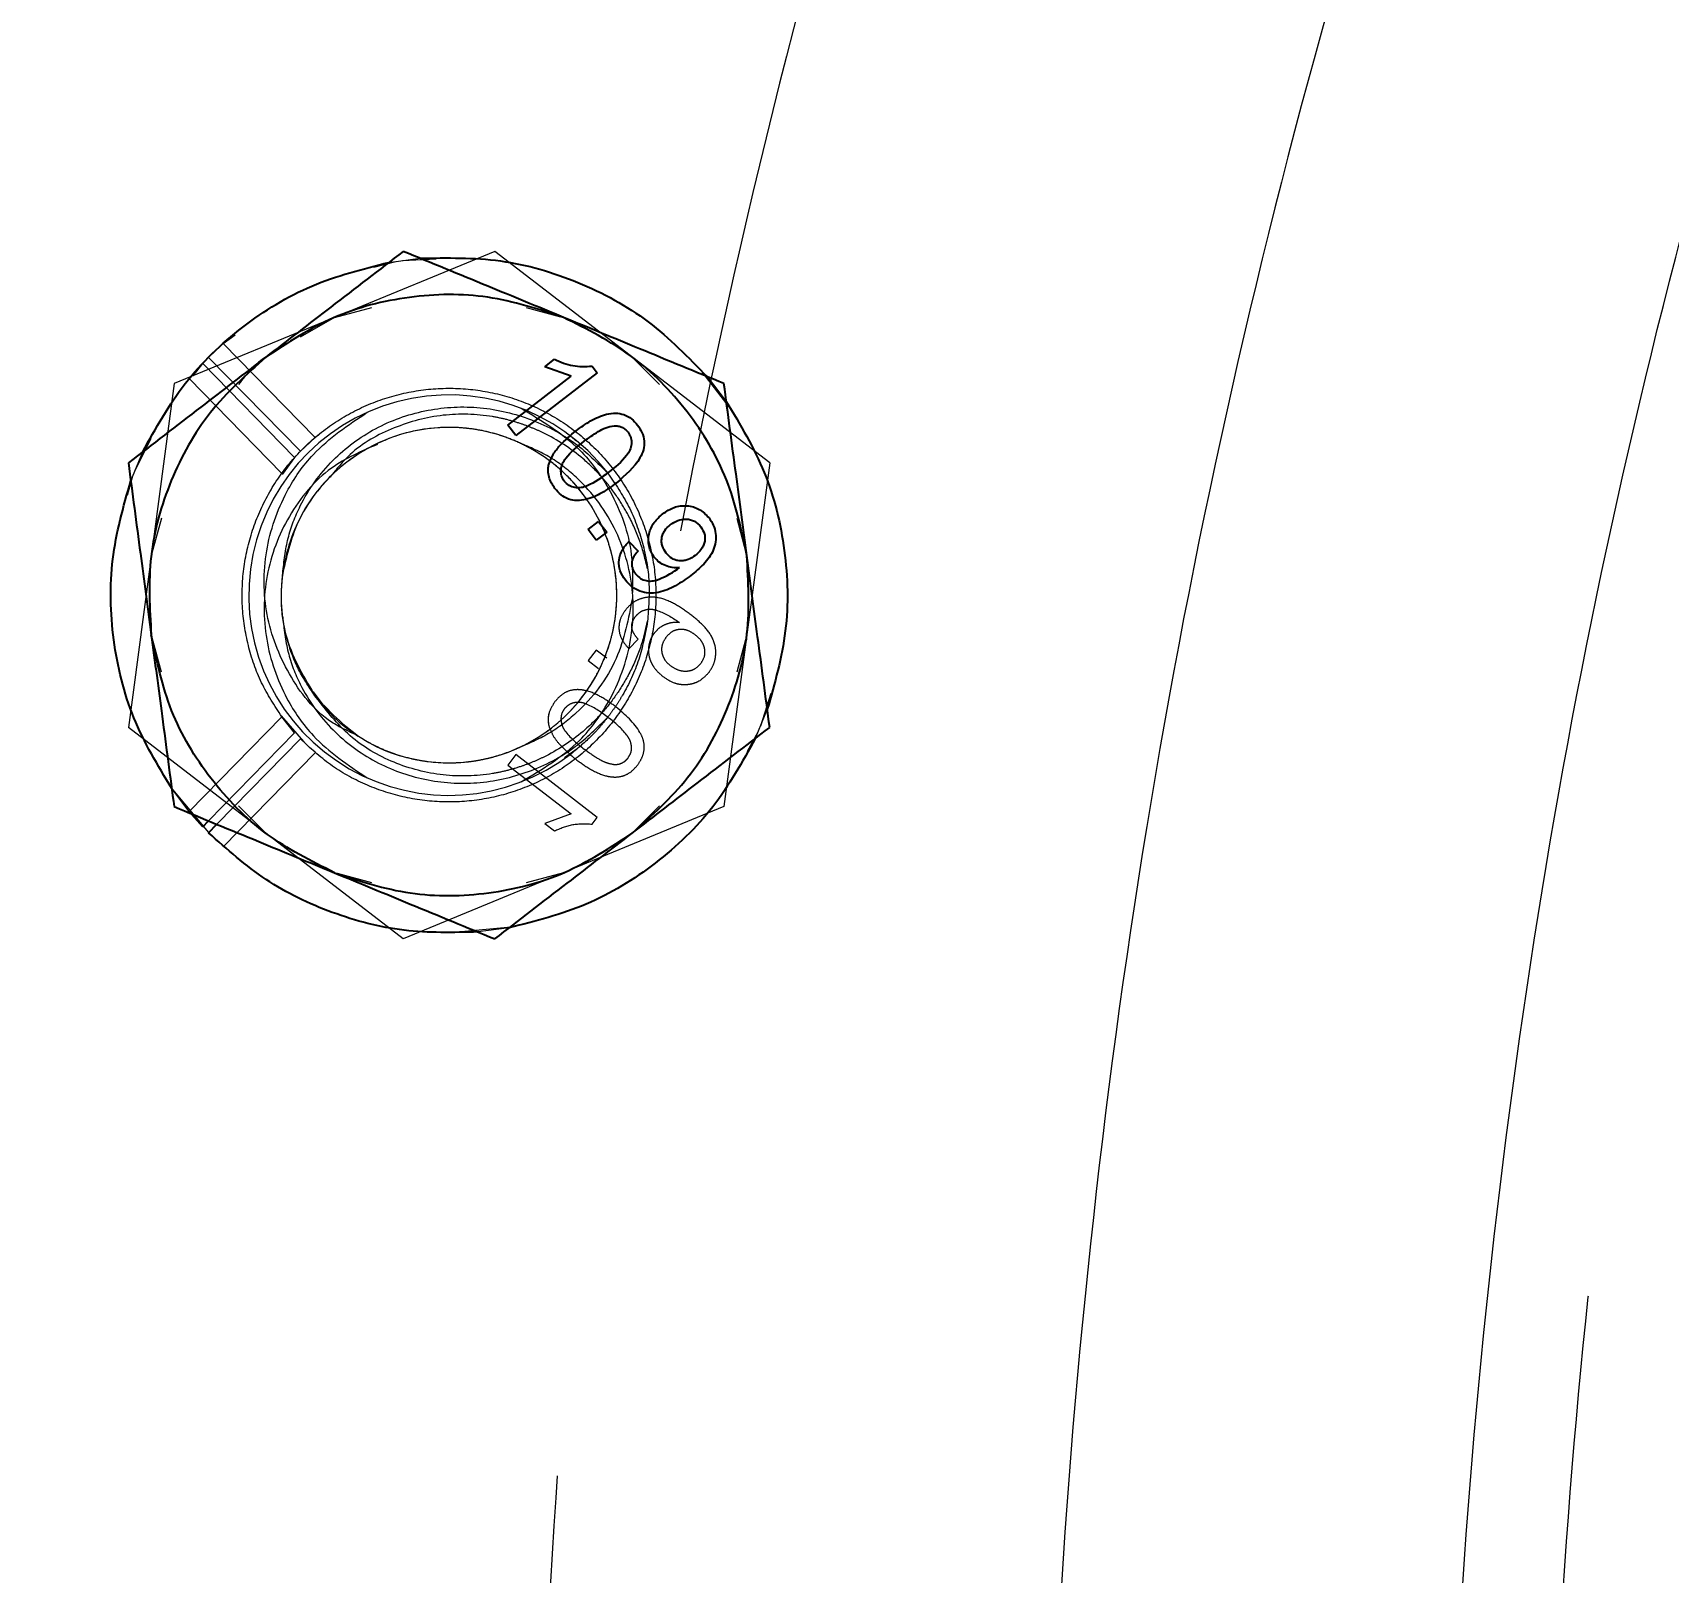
# Model space of a CAD drawing. Header units: millimetres. Extents: x 1293 to 41893, y 1011 to 26911.
# Drawn here: x 11189.9 to 11244.3, y 6773.6 to 6824.9 of the extents above; entities that cross this region are included whole.
import ezdxf

# ---------------------------------------------------------------- set-up
doc = ezdxf.new("R2010")
doc.units = ezdxf.units.MM
doc.header["$LTSCALE"] = 50
doc.linetypes.add('HIDDEN', pattern=[1.905, 1.27, -0.635])
doc.layers.add('CAPA_1', color=7, linetype='Continuous')
doc.layers.add('MAQUINAS', color=11, linetype='Continuous')
doc.styles.add('SLDTEXTSTYLE0', font='TXT', dxfattribs={"width": 0.75})
doc.dimstyles.new('SLDDIMSTYLE0', dxfattribs={"dimtxt": 100, "dimasz": 100, "dimexe": 0, "dimexo": 0.0625, "dimgap": 25, "dimtad": 2, "dimdec": 0, "dimlfac": 1.5, "dimrnd": 1e-09, "dimzin": 12, "dimdsep": 46, "dimtxsty": 'SLDTEXTSTYLE0', "dimsah": 1, "dimcen": 0.09, "dimadec": 0, "dimazin": 3, "dimtfac": 1, "dimtdec": 0, "dimtofl": 0, "dimtmove": 0, "dimatfit": 3, "dimfxl": 1, "dimfrac": 2, "dimtolj": 1, "dimtzin": 12, "dimarcsym": 0})

# ---------------------------------------------------------------- blocks, each defined once
blk = doc.blocks.new('_D_15')
at = {"layer": 'CAPA_1', "transparency": 16777216}
for p, q in [((6530.125, 8742.377), (6530.125, 9415.646)), ((16745.162, 6492.001), (16745.162, 9415.646)), ((6530.125, 9365.646), (16745.162, 9365.646))]:
    blk.add_line(p, q, dxfattribs=at)
for points in [[(6530.125, 9365.646), (6630.125, 9350.262), (6630.125, 9381.031)], [(16745.162, 9365.646), (16645.162, 9381.031), (16645.162, 9350.262)]]:
    blk.add_solid(points, dxfattribs=at)
at = {"layer": 'CAPA_1', "transparency": 16777216, "insert": (11452.921, 9494.553), "char_height": 100, "attachment_point": 1, "style": 'SLDTEXTSTYLE0'}
blk.add_mtext('15323', dxfattribs=at)

msp = doc.modelspace()

# ---------------------------------------------------------------- linework, layer by layer
at = {"color": 1, "linetype": 'HIDDEN', "lineweight": 18}
for radius in [316.8416667, 313.6666667]:
    msp.add_arc((11473.6721537, 6758.1188715), radius, 84.783170205, 180, dxfattribs=at)
at = {"layer": 'MAQUINAS', "linetype": 'HIDDEN', "lineweight": 18}
for p, q in [((11205.2515057, 6817.6228082), (11194.5767197, 6813.2202773)), ((11214.4016023, 6810.5794379), (11205.2515057, 6817.6228082)), ((11201.2221688, 6817.0998635), (11201.9578173, 6817.2850493)), ((11201.7226448, 6817.2537224), (11202.7615058, 6817.3921073)), ((11202.1794675, 6817.314575), (11203.3022373, 6817.3740415)), ((11199.9141127, 6815.4215427), (11198.7695862, 6814.7630813)), ((11199.9141127, 6815.4215427), (11201.1607652, 6815.7535401)), ((11206.2928675, 6815.7535401), (11207.4403626, 6815.4441884)), ((11196.2130447, 6814.5587791), (11196.6068747, 6814.8483422)), ((11195.7243074, 6814.0934968), (11196.2130447, 6814.5587791)), ((11199.2701517, 6811.4270801), (11196.2130447, 6814.5587791)), ((11195.2133007, 6813.4828181), (11195.5284757, 6813.8905154)), ((11195.5284757, 6813.8905154), (11198.5855827, 6810.7588164)), ((11198.7776586, 6810.9656453), (11195.7243074, 6814.0934968)), ((11209.826554, 6814.101123), (11210.7373984, 6813.187489)), ((11212.1402945, 6813.6157442), (11213.0741555, 6812.400596)), ((11194.5767197, 6813.2202773), (11193.0520304, 6801.774376)), ((11195.079904, 6813.3840875), (11198.1590439, 6810.229818)), ((11212.3175342, 6813.4509781), (11212.9568095, 6812.6204906)), ((11199.3826345, 6811.5053336), (11199.2701517, 6811.4270801)), ((11207.9451984, 6811.3170203), (11207.7933081, 6811.4597177)), ((11193.131927, 6809.9796512), (11193.5315126, 6810.9485237)), ((11193.2775057, 6810.3326349), (11193.8102211, 6811.3960519)), ((11199.2701517, 6811.4270801), (11198.7776586, 6810.9656453)), ((11201.7191958, 6811.3876672), (11201.5914669, 6811.3216555)), ((11198.5855827, 6810.7588164), (11198.1684845, 6810.1890732)), ((11214.4016023, 6810.5794379), (11212.8769129, 6799.1335366)), ((11193.0233732, 6809.5061077), (11193.2018355, 6810.1491578)), ((11194.1501832, 6808.7429581), (11193.8143751, 6807.4973266)), ((11213.3034495, 6808.7429581), (11213.6092906, 6807.5945223)), ((11210.1652387, 6804.5717367), (11210.3362966, 6805.3104701)), ((11211.3277647, 6805.3149143), (11211.392827, 6805.2622349)), ((11194.1501832, 6803.6108558), (11193.844342, 6804.7592916)), ((11209.7156866, 6804.3924949), (11210.0182723, 6804.7136112)), ((11213.6392576, 6804.8564872), (11213.3034495, 6803.6108558)), ((11208.6262106, 6804.3446739), (11208.3584146, 6803.996778)), ((11208.3584146, 6803.996778), (11208.7063105, 6803.7289819)), ((11208.9741066, 6804.0768778), (11208.6262106, 6804.3446739)), ((11199.2073419, 6802.961592), (11199.5246369, 6802.5190956)), ((11214.4418912, 6802.8984468), (11214.0905866, 6801.8137698)), ((11214.3217057, 6802.3741627), (11213.9221201, 6801.4052902)), ((11202.202127, 6794.7310057), (11193.0520304, 6801.774376)), ((11195.079904, 6798.9697264), (11198.1590439, 6802.1239959)), ((11198.1359802, 6802.1630695), (11198.8806237, 6801.3004024)), ((11198.5855827, 6801.5949975), (11198.1590439, 6802.1239959)), ((11195.7217575, 6798.6612963), (11198.5855827, 6801.5949975)), ((11198.7776586, 6801.3881686), (11196.002649, 6798.5454501)), ((11214.007394, 6801.6120533), (11213.6493918, 6800.9673646)), ((11199.2701517, 6800.9267338), (11196.2130447, 6797.7950348)), ((11205.9482499, 6800.8657145), (11205.6804539, 6800.5178186)), ((11208.6618382, 6798.7769052), (11205.9482499, 6800.8657145)), ((11207.5689121, 6800.7680204), (11207.9941438, 6801.0717542)), ((11205.6804539, 6800.5178186), (11207.7950088, 6798.8901206)), ((11195.7841815, 6798.2117789), (11194.4764905, 6799.7714247)), ((11195.079904, 6798.9697264), (11194.4968232, 6799.7333233)), ((11197.6270787, 6798.2526908), (11196.7162343, 6799.1663249)), ((11212.8769129, 6799.1335366), (11202.202127, 6794.7310057)), ((11210.7373984, 6799.1663249), (11209.8957444, 6798.3272408)), ((11207.7950088, 6798.8901206), (11206.9128956, 6798.5718734)), ((11206.9128956, 6798.5718734), (11207.2336122, 6798.3249989)), ((11208.4894445, 6798.5529472), (11208.6618382, 6798.7769052)), ((11201.1607652, 6796.6002738), (11200.0132701, 6796.9096254)), ((11207.53952, 6796.9322711), (11206.2928675, 6796.6002738)), ((11205.7948404, 6795.1197214), (11204.2527985, 6794.9721302)), ((11205.7309879, 6795.1000915), (11204.6921269, 6794.9617065))]:
    msp.add_line(p, q, dxfattribs=at)
at = {"layer": 'MAQUINAS', "linetype": 'Continuous', "lineweight": 25}
for p, q in [((11206.9128956, 6813.7819405), (11207.2336122, 6814.028815)), ((11207.7950088, 6813.4636933), (11206.9128956, 6813.7819405)), ((11208.4894445, 6813.8008667), (11208.6618382, 6813.5769087)), ((11205.6804539, 6811.8359953), (11207.7950088, 6813.4636933)), ((11208.6618382, 6813.5769087), (11205.9482499, 6811.4880993)), ((11205.9482499, 6811.4880993), (11205.6804539, 6811.8359953)), ((11208.3584146, 6808.3570359), (11208.7063105, 6808.624832)), ((11208.6262106, 6808.00914), (11208.3584146, 6808.3570359)), ((11208.9741066, 6808.276936), (11208.6262106, 6808.00914)), ((11208.7063105, 6808.624832), (11208.9741066, 6808.276936)), ((11209.7156866, 6807.961319), (11210.0182723, 6807.6402027)), ((11211.3277647, 6807.0388996), (11211.392827, 6807.091579)), ((11195.5284757, 6798.4632985), (11195.079904, 6798.9697264)), ((11195.5284757, 6798.4632985), (11195.7217575, 6798.6612963)), ((11195.7243074, 6798.260317), (11196.002649, 6798.5454501))]:
    msp.add_line(p, q, dxfattribs=at)
at = {"layer": 'MAQUINAS', "linetype": 'HIDDEN', "lineweight": 18}
msp.add_arc((11203.7268163, 6806.1769069), 6.6666667, 37.5876059, 307.5876059, dxfattribs=at)
for points in [[(11697.8579799, 6903.1351303), (11695.0782724, 6907.2834672), (11689.5188572, 6915.5801408), (11680.3115972, 6927.4074614), (11670.5048164, 6938.7348965), (11660.0651574, 6949.485269), (11649.0426731, 6959.635884), (11637.467434, 6969.1518217), (11625.3770953, 6978.0039406), (11612.8093669, 6986.1641744), (11599.80388, 6993.6069054), (11586.4015311, 7000.3087008), (11572.6444952, 7006.2484782), (11558.5760553, 7011.4075478), (11544.2404764, 7015.7696776), (11529.6828634, 7019.3211426), (11514.9490201, 7022.0507687), (11500.0853044, 7023.9499673), (11485.1384832, 7025.012763), (11470.1555847, 7025.2358118), (11455.1837506, 7024.6184118), (11440.2700878, 7023.1625057), (11425.4615204, 7020.8726743), (11410.8046414, 7017.7561222), (11396.3455668, 7013.8226552), (11382.1297903, 7009.0846495), (11368.20204, 7003.5570127), (11354.6061377, 6997.2571367), (11341.384861, 6990.2048432), (11328.5798092, 6982.4223213), (11316.2312715, 6973.9340579), (11304.3781012, 6964.76676), (11293.0575925, 6954.9492714), (11282.3053641, 6944.5124815), (11272.1552463, 6933.4892284), (11262.6391754, 6921.9141953), (11253.7870922, 6909.8238014), (11245.6268488, 6897.2560878), (11238.1841203, 6884.250597), (11231.4823243, 6870.8482491), (11225.5425471, 6857.0912129), (11220.3834774, 6843.0227731), (11216.0213476, 6828.6871941), (11212.4698826, 6814.1295812), (11209.7402565, 6799.3957378), (11207.8410579, 6784.5320222), (11206.7782622, 6769.5852009), (11206.5552137, 6754.6023026), (11207.1726126, 6739.6304678), (11208.6285226, 6724.7168076), (11210.9183393, 6709.9082306), (11214.0349466, 6695.2513873), (11217.9682076, 6680.7921795), (11222.706982, 6666.5769003), (11228.2317497, 6652.647294), (11234.5423336, 6639.0583181), (11241.5546649, 6625.8111917), (11246.84244, 6617.3388057), (11249.4863275, 6613.1026127)], [(11277.7544529, 6631.3880585), (11275.4439395, 6635.0900999), (11270.8229126, 6642.4941825), (11264.6947828, 6654.0709472), (11259.1799155, 6665.9464567), (11254.3517789, 6678.1196458), (11250.2105279, 6690.5424865), (11246.7732212, 6703.1784983), (11244.0495943, 6715.9872253), (11242.0485061, 6728.9285535), (11240.7761752, 6741.9617147), (11240.2366256, 6755.0457151), (11240.4315494, 6768.1393841), (11241.3603347, 6781.201525), (11243.0200588, 6794.1910393), (11245.4054998, 6807.0670573), (11248.5091522, 6819.7890661), (11252.3212506, 6832.3170377), (11256.8298009, 6844.6115543), (11262.0206174, 6856.6339331), (11267.877368, 6868.3463469), (11274.3816251, 6879.7119444), (11281.512924, 6890.6949651), (11289.2488268, 6901.2608523), (11297.5649937, 6911.3763619), (11306.4352589, 6921.0096668), (11315.8317132, 6930.1304569), (11325.7247919, 6938.710035), (11336.0833678, 6946.7214064), (11346.8748489, 6954.1393645), (11358.0652812, 6960.9405696), (11369.6194555, 6967.1036226), (11381.5010181, 6972.6091322), (11393.6725852, 6977.4397762), (11406.0958606, 6981.5803554), (11418.7317559, 6985.0178421), (11431.5405141, 6987.7414207), (11444.481834, 6989.7425219), (11457.5149974, 6991.0148493), (11470.5989972, 6991.5543998), (11483.6926664, 6991.3594758), (11496.7548072, 6990.4306906), (11509.7443216, 6988.7709664), (11522.6203395, 6986.3855254), (11535.3423483, 6983.2818731), (11547.8703199, 6979.4697746), (11560.1648366, 6974.9612244), (11572.1872151, 6969.7704077), (11583.8996299, 6963.9136577), (11595.2652239, 6957.4093984), (11606.2482575, 6950.2781079), (11616.8140965, 6942.5421738), (11626.9297861, 6934.2261234), (11636.5624191, 6925.3554236), (11645.6857166, 6915.9605912), (11654.255937, 6906.0614594), (11662.3022317, 6895.7254739), (11667.1606469, 6888.4749476), (11669.5898545, 6884.8496845)], [(11198.1590439, 6802.1239959), (11197.9194891, 6802.4947189), (11197.4403795, 6803.2361651), (11197.007527, 6804.4962947), (11196.8068841, 6805.8074858), (11196.864448, 6807.1351161), (11197.1731129, 6808.4267696), (11197.7228743, 6809.6359583), (11198.4931731, 6810.7179901), (11199.4558008, 6811.6331758), (11200.5753602, 6812.3478687), (11201.8107205, 6812.8358124), (11203.1164867, 6813.0790763), (11204.4446794, 6813.0687222), (11205.7464945, 6812.8051303), (11206.974097, 6812.2979863), (11208.0823792, 6811.5659251), (11209.0306175, 6810.635846), (11209.7839693, 6809.5419245), (11210.3147527, 6808.3243564), (11210.6034643, 6807.027881), (11210.6394956, 6805.7001367), (11210.4215225, 6804.3899112), (11209.9575545, 6803.1453485), (11209.2646396, 6802.0121791), (11208.3682402, 6801.0320426), (11207.3012883, 6800.240948), (11206.1030115, 6799.6679859), (11204.8173548, 6799.3341271), (11203.4918777, 6799.2519472), (11202.174096, 6799.4233158), (11200.9168671, 6799.8462283), (11199.7498323, 6800.4891262), (11199.1017165, 6801.0884878), (11198.7776586, 6801.3881686)], [(11199.3018272, 6802.7707312), (11198.9225308, 6803.4010804), (11198.1639381, 6804.6617789), (11198.0534547, 6806.9224387), (11198.7583222, 6809.0323672), (11200.2325578, 6810.7175537), (11202.2352899, 6811.7087948), (11204.4660242, 6811.8585726), (11206.5839703, 6811.1431755), (11208.2670121, 6809.671764), (11209.2588145, 6807.6682648), (11209.4084919, 6805.4377749), (11208.6929351, 6803.3196182), (11207.2222626, 6801.6371744), (11205.2159674, 6800.6431906), (11202.9959223, 6800.5016409), (11200.8387823, 6801.1868682), (11199.8141455, 6802.2427768), (11199.3018272, 6802.7707312)], [(11209.0096271, 6810.2433987), (11209.2569315, 6809.8815399), (11209.7515402, 6809.1578222), (11210.2015728, 6807.915659), (11210.4343563, 6806.6151551), (11210.3688402, 6805.7410197), (11210.3360821, 6805.303952)], [(11199.3018272, 6802.7707312), (11199.09468, 6803.0738314), (11198.6803857, 6803.680032), (11198.3034293, 6804.720493), (11198.1084451, 6805.8098214), (11198.1633227, 6806.5420149), (11198.1907616, 6806.9081117)]]:
    msp.add_open_spline(points, degree=3, dxfattribs=at)
for points, knots in [([(11683.583976, 6893.9018854), (11680.9812536, 6897.7860959), (11675.7758087, 6905.5545169), (11667.1547787, 6916.6287871), (11657.9723997, 6927.2349998), (11648.1974381, 6937.3008916), (11637.8767599, 6946.8052128), (11627.038521, 6955.7152668), (11615.7179792, 6964.0037676), (11603.9504432, 6971.644436), (11591.7730211, 6978.6132853), (11579.2240052, 6984.8883746), (11566.3428854, 6990.4499639), (11553.1701889, 6995.2805534), (11539.7473622, 6999.3649446), (11526.1166385, 7002.6902864), (11512.320905, 7005.2461161), (11498.4035682, 7007.024392), (11484.4084173, 7008.019519), (11470.3794861, 7008.2283661), (11456.3609148, 7007.6502763), (11442.3968111, 7006.2870683), (11428.5311112, 7004.1430314), (11414.8074418, 7001.2249115), (11401.2689825, 6997.54189), (11387.9583303, 6993.1055551), (11374.9173656, 6987.9298651), (11362.1871199, 6982.0311048), (11349.8076475, 6975.4278337), (11337.8178985, 6968.1408283), (11326.2555974, 6960.193016), (11315.1571232, 6951.6094038), (11304.557396, 6942.4169987), (11294.4897664, 6932.6447236), (11284.9859109, 6922.3233255), (11276.0757321, 6911.4852795), (11267.7872646, 6900.1646861), (11260.1465877, 6888.3971639), (11253.1777391, 6876.219738), (11246.9026555, 6863.6707232), (11241.3410427, 6850.7896031), (11236.5105416, 6837.6169066), (11232.4258202, 6824.1940801), (11229.1017109, 6810.5633559), (11226.5412815, 6796.7676239), (11224.7801719, 6782.8502818), (11223.7767982, 6769.5926864), (11223.7424955, 6760.9809811), (11223.7268163, 6757.0447182)], [0, 0, 0, 0, 0.0218141038, 0.0436282076, 0.0654423113, 0.0872564151, 0.1090705189, 0.1308846227, 0.1526987264, 0.1745128302, 0.196326934, 0.2181410378, 0.2399551415, 0.2617692453, 0.2835833491, 0.3053974529, 0.3272115567, 0.3490256604, 0.3708397642, 0.392653868, 0.4144679718, 0.4362820755, 0.4580961793, 0.4799102831, 0.5017243869, 0.5235384906, 0.5453525944, 0.5671666982, 0.588980802, 0.6107949058, 0.6326090095, 0.6544231133, 0.6762372171, 0.6980513209, 0.7198654246, 0.7416795284, 0.7634936322, 0.785307736, 0.8071218397, 0.8289359435, 0.8507500473, 0.8725641511, 0.8943782549, 0.9161923586, 0.9380064624, 0.9598205662, 0.98163467, 1, 1, 1, 1]), ([(11237.0601497, 6757.297839), (11237.0750901, 6760.958857), (11237.1080932, 6769.0459472), (11238.0548123, 6781.5312608), (11239.7214872, 6794.7063604), (11242.1454966, 6807.7663159), (11245.2922836, 6820.6700692), (11249.159163, 6833.3770114), (11253.7320347, 6845.8471641), (11258.9970289, 6858.0412911), (11264.9374412, 6869.9210252), (11271.5346179, 6881.4489882), (11278.7677919, 6892.5889096), (11286.6142083, 6903.3057367), (11295.0491756, 6913.5657585), (11304.0461662, 6923.3366637), (11313.576828, 6932.5878191), (11323.6113394, 6941.289708), (11334.1175105, 6949.4164775), (11345.0645905, 6956.9368614), (11356.4095309, 6963.8484565), (11368.1487509, 6970.0501785), (11376.8496659, 6974.240862), (11381.7083779, 6976.1478619), (11382.4476475, 6976.4380184)], [0, 0, 0, 0, 0.03937562544, 0.08697969608, 0.13458376672, 0.18218783736, 0.229791908, 0.27739597863, 0.32500004927, 0.37260411991, 0.42020819055, 0.46781226119, 0.51541633183, 0.56302040246, 0.6106244731, 0.65822854374, 0.70583261438, 0.75343668502, 0.80104075566, 0.8486448263, 0.89624889693, 0.94385296757, 0.99145703821, 1, 1, 1, 1]), ([(11672.3886788, 6886.6601247), (11674.7321996, 6882.905197), (11679.4192412, 6875.3953417), (11685.6349157, 6863.6531947), (11691.2285668, 6851.608035), (11696.1256767, 6839.2609433), (11700.3260885, 6826.6606334), (11703.8124996, 6813.8441072), (11706.5750354, 6800.8523984), (11708.6047106, 6787.726194), (11709.8952177, 6774.5068448), (11710.4424751, 6761.2359301), (11710.2447667, 6747.9552087), (11709.3027131, 6734.7064658), (11707.6192786, 6721.531387), (11705.1997598, 6708.471426), (11702.0517696, 6695.5676742), (11698.1852126, 6682.8607316), (11693.6122545, 6670.3905789), (11688.3472834, 6658.1964519), (11682.406865, 6646.3167178), (11675.8096899, 6634.7887547), (11668.5765154, 6623.6488337), (11660.7300996, 6612.9320052), (11652.2951303, 6602.6719884), (11643.2981471, 6592.9010649), (11633.7674577, 6583.6499777), (11623.7330493, 6574.9478343), (11613.2264937, 6566.8220147), (11602.2808486, 6559.2980858), (11590.930553, 6552.3997206), (11579.211319, 6546.148624), (11567.1600198, 6540.5644642), (11554.8145732, 6535.6648111), (11542.2138225, 6531.4650807), (11529.3974144, 6527.978487), (11516.405674, 6525.2160001), (11503.2794781, 6523.1863118), (11490.0601266, 6521.8958083), (11476.7892125, 6521.3485499), (11463.5084909, 6521.5462585), (11450.259748, 6522.4883121), (11437.0846692, 6524.1717467), (11424.0247082, 6526.5912654), (11411.1209564, 6529.7392556), (11398.4140138, 6533.6058126), (11385.9438611, 6538.1787707), (11373.7497342, 6543.4437418), (11361.8700001, 6549.3841603), (11350.3420369, 6555.9813353), (11339.202116, 6563.2145099), (11328.4852875, 6571.0609256), (11318.2252706, 6579.4958949), (11308.4543471, 6588.4928782), (11299.20326, 6598.0235675), (11290.5011165, 6608.057976), (11282.3752968, 6618.5645315), (11274.8513683, 6629.5101766), (11267.9530018, 6640.8604722), (11261.7019101, 6652.5797063), (11256.1177321, 6664.6310051), (11251.2181468, 6676.9764531), (11247.0181634, 6689.5771988), (11243.5325139, 6702.3936253), (11240.7665031, 6715.3852974), (11238.7499663, 6728.5117483), (11237.4382649, 6741.4550011), (11237.1834506, 6750.0272009), (11237.0601497, 6754.1751621)], [0, 0, 0, 0, 0.0151658644, 0.0303317289, 0.0454975933, 0.0606634577, 0.0758293222, 0.0909951866, 0.106161051, 0.1213269155, 0.1364927799, 0.1516586443, 0.1668245088, 0.1819903732, 0.1971562376, 0.2123221021, 0.2274879665, 0.2426538309, 0.2578196954, 0.2729855598, 0.2881514242, 0.3033172886, 0.3184831531, 0.3336490175, 0.3488148819, 0.3639807464, 0.3791466108, 0.3943124752, 0.4094783397, 0.4246442041, 0.4398100685, 0.454975933, 0.4701417974, 0.4853076618, 0.5004735263, 0.5156393907, 0.5308052551, 0.5459711196, 0.561136984, 0.5763028484, 0.5914687129, 0.6066345773, 0.6218004417, 0.6369663062, 0.6521321706, 0.667298035, 0.6824638995, 0.6976297639, 0.7127956283, 0.7279614928, 0.7431273572, 0.7582932216, 0.7734590861, 0.7886249505, 0.8037908149, 0.8189566794, 0.8341225438, 0.8492884082, 0.8644542726, 0.8796201371, 0.8947860015, 0.9099518659, 0.9251177304, 0.9402835948, 0.9554494592, 0.9706153237, 0.9857811881, 1, 1, 1, 1]), ([(11197.7392103, 6814.1702923), (11197.709729, 6814.153691), (11197.2962503, 6813.9208562), (11196.9955212, 6813.5406169), (11196.7162343, 6813.187489)], [0, 0, 0, 0, 0.0713006586, 1, 1, 1, 1]), ([(11200.67338, 6801.5066359), (11200.37771, 6801.640792), (11199.4300119, 6802.0707967), (11198.3192354, 6803.5096224), (11197.543708, 6805.5031284), (11197.5372667, 6807.6576487), (11198.1707599, 6809.4869595), (11199.3022079, 6811.1254432), (11200.3675792, 6811.8368141), (11201.0059421, 6812.2630624)], [0, 0, 0, 0, 0.0732264459, 0.2347095543, 0.3940996144, 0.5545736246, 0.7120391063, 0.8274559062, 1, 1, 1, 1]), ([(11198.1907616, 6806.9081117), (11198.2338165, 6807.2997984), (11198.3188695, 6808.0735573), (11198.8306229, 6809.3899002), (11199.7739577, 6810.7060144), (11201.234594, 6811.790807), (11202.9018343, 6812.389157), (11204.6679001, 6812.5068803), (11206.3961214, 6812.1199957), (11207.8980448, 6811.3485733), (11208.6634328, 6810.5875973), (11209.0096271, 6810.2433987)], [0, 0, 0, 0, 0.0816770766, 0.1613492895, 0.2910353615, 0.4131480043, 0.5342211749, 0.6547649167, 0.7763458983, 0.8988385446, 1, 1, 1, 1]), ([(11210.3360821, 6807.0498619), (11210.2592563, 6807.3612003), (11210.105593, 6807.9839248), (11209.7415359, 6808.779903), (11209.3190035, 6809.4803773), (11208.8274933, 6810.1154786), (11208.0419484, 6810.8876145), (11207.2239273, 6811.421178), (11206.4995632, 6811.7447017), (11206.0963951, 6811.8949524), (11205.6546115, 6812.025086), (11204.7983143, 6812.2033754), (11203.50484, 6812.2405964), (11201.8698563, 6811.8083327), (11200.549897, 6811.0768469), (11199.9792019, 6810.3693667), (11199.7674071, 6810.1068085)], [0, 0, 0, 0, 0.0699532518, 0.1399172053, 0.1901926759, 0.2485512455, 0.3148798416, 0.4302467581, 0.4592136374, 0.4882059009, 0.5242061069, 0.5597319898, 0.6792737461, 0.802425306, 0.926676603, 1, 1, 1, 1]), ([(11206.1236311, 6812.3978171), (11206.8147375, 6811.9835545), (11208.0034504, 6811.2710169), (11209.247086, 6809.5254745), (11209.8521543, 6807.8507629), (11209.8363567, 6806.6863022), (11209.8306555, 6806.2660609)], [0, 0, 0, 0, 0.3146952275, 0.5412802635, 0.8344529943, 1, 1, 1, 1]), ([(11199.3018272, 6802.7707312), (11199.4659606, 6802.5744897), (11199.8760288, 6802.0842037), (11200.4734595, 6801.6168409), (11201.0202478, 6801.2873911), (11201.4048376, 6801.0908905), (11201.8936216, 6800.8917501), (11202.2626672, 6800.7841379), (11202.4650993, 6800.7371796), (11202.4654242, 6800.7371043), (11202.4659072, 6800.7369923), (11202.4667819, 6800.7367896), (11202.4683837, 6800.7364188), (11202.4713704, 6800.7357285), (11202.4771069, 6800.7344067), (11202.4886373, 6800.7317664), (11202.5133351, 6800.7261816), (11202.5705712, 6800.7135942), (11202.747016, 6800.6773593), (11203.3485238, 6800.5812466), (11204.0308119, 6800.5783788), (11204.6930509, 6800.6735507), (11205.0731955, 6800.7517939), (11205.4990435, 6800.8742415), (11205.8753172, 6801.0183283), (11206.1037168, 6801.1231004), (11206.3324712, 6801.2351829), (11206.6231928, 6801.394618), (11207.0225562, 6801.6605646), (11207.3976684, 6801.9597847), (11207.7273525, 6802.2726233), (11208.0484453, 6802.6295656), (11208.3769342, 6803.0647018), (11208.6296473, 6803.4897425), (11208.7695619, 6803.7766366), (11208.8752961, 6804.008212), (11208.9990035, 6804.315891), (11209.139194, 6804.7749503), (11209.2395021, 6805.2443793), (11209.3026118, 6805.7480839), (11209.3183742, 6806.2510536), (11209.2901052, 6806.7159749), (11209.235926, 6807.1137977), (11209.1776611, 6807.3990446), (11209.1351755, 6807.5677741), (11209.0789858, 6807.7787833), (11208.9807924, 6808.088638), (11208.8074109, 6808.5073952), (11208.6254393, 6808.8664314), (11208.4455778, 6809.1687963), (11208.1566155, 6809.5957279), (11207.6973369, 6810.1387947), (11207.0311606, 6810.7059414), (11206.3711542, 6811.1116843), (11205.7559496, 6811.3915471), (11205.1701646, 6811.5833331), (11204.5794022, 6811.7059428), (11203.9784536, 6811.7660718), (11202.941359, 6811.7587078), (11201.4619835, 6811.4040818), (11199.8442929, 6810.3348485), (11198.6326352, 6808.7855162), (11198.338053, 6807.533914), (11198.1907616, 6806.9081117)], [0, 0, 0, 0, 0.0250183491, 0.0625054019, 0.0734573532, 0.087536194, 0.1047408914, 0.1250701816, 0.1250803608, 0.1250883984, 0.1251028381, 0.1251289003, 0.1251763231, 0.1252638227, 0.1254290518, 0.1257527383, 0.1264220592, 0.1279084369, 0.1314910936, 0.144058006, 0.1875385461, 0.1974735772, 0.2095663921, 0.2255093094, 0.2408045565, 0.248969246, 0.2501056218, 0.265748455, 0.2813911902, 0.2970338278, 0.3126763678, 0.3258384016, 0.3440073869, 0.3659743403, 0.3741241387, 0.3752533995, 0.3909020105, 0.4065504227, 0.422198637, 0.4378466546, 0.4561989623, 0.4713844657, 0.4834020189, 0.4954853437, 0.4998684449, 0.5004379052, 0.5168673972, 0.5316457092, 0.5447725386, 0.5562476167, 0.5660707091, 0.5952358109, 0.6255591058, 0.6513478024, 0.6708426593, 0.691621494, 0.7115649495, 0.7298045647, 0.7506541573, 0.8129902501, 0.8753265879, 0.937663171, 1, 1, 1, 1]), ([(11201.3456946, 6811.1946376), (11200.8119584, 6810.9654892), (11199.6179102, 6810.4528499), (11198.3116513, 6808.8555054), (11197.5457468, 6806.847644), (11197.5367254, 6804.6969728), (11198.1708594, 6802.8667059), (11199.3021733, 6801.2284223), (11200.3675663, 6800.5170192), (11201.0059421, 6800.0907515)], [0, 0, 0, 0, 0.1234541452, 0.2761854664, 0.4269371747, 0.5787140871, 0.727645522, 0.8368071581, 1, 1, 1, 1]), ([(11206.1236311, 6799.9559968), (11206.8138417, 6800.3702328), (11208.0010136, 6801.0827246), (11209.2545314, 6802.8285606), (11209.8390386, 6804.5538148), (11209.8983927, 6806.4860901), (11209.3914087, 6808.3882355), (11208.2772857, 6809.9038542), (11207.0649171, 6810.8304285), (11206.3588954, 6811.1266696), (11206.0058757, 6811.2747939)], [0, 0, 0, 0, 0.1658148828, 0.2852039547, 0.4396784994, 0.5380553636, 0.6848651293, 0.8410092991, 0.920502639, 1, 1, 1, 1]), ([(11209.8306555, 6806.087753), (11209.6985302, 6805.3946128), (11209.4246358, 6803.957741), (11208.2724924, 6802.4503145), (11207.065772, 6801.5233221), (11206.3591804, 6801.2271232), (11206.0058757, 6801.07902)], [0, 0, 0, 0, 0.3159019834, 0.6548613521, 0.8274263116, 1, 1, 1, 1]), ([(11211.7785816, 6805.5193312), (11211.612222, 6805.6406695), (11211.2800684, 6805.8829335), (11210.7958392, 6806.0902847), (11210.381564, 6806.1235113), (11210.0764961, 6806.0588231), (11209.8017745, 6805.9104558), (11209.6652183, 6805.755303), (11209.5969116, 6805.677694)], [0, 0, 0, 0, 0.2504849259, 0.5001184801, 0.6280398823, 0.7500923866, 0.8749936837, 1, 1, 1, 1]), ([(11209.5969116, 6805.677694), (11209.5309321, 6805.5773368), (11209.4316545, 6805.426332), (11209.3809994, 6805.1908033), (11209.3807243, 6804.9522163), (11209.4759826, 6804.6595004), (11209.6357012, 6804.4815903), (11209.7156866, 6804.3924949)], [0, 0, 0, 0, 0.2498591948, 0.3759561592, 0.5004815934, 0.749846529, 1, 1, 1, 1]), ([(11210.0182723, 6804.7136112), (11209.9691155, 6804.7720049), (11209.8804238, 6804.8773624), (11209.8140912, 6805.0402857), (11209.8062881, 6805.1709913), (11209.8299176, 6805.3082721), (11209.886307, 6805.3961475), (11209.9238262, 6805.454616)], [0, 0, 0, 0, 0.2770742738, 0.4999140274, 0.6248342848, 0.7503808481, 1, 1, 1, 1]), ([(11209.9238262, 6805.454616), (11209.9680363, 6805.5038633), (11210.0564196, 6805.6023169), (11210.2372295, 6805.6909024), (11210.4356252, 6805.7215946), (11210.8247966, 6805.6345129), (11211.1043101, 6805.456903), (11211.3277647, 6805.3149143)], [0, 0, 0, 0, 0.1252073258, 0.2503100191, 0.3753386279, 0.5006201474, 1, 1, 1, 1]), ([(11212.381693, 6803.6093972), (11212.4341109, 6803.6883325), (11212.5389308, 6803.8461795), (11212.608386, 6804.125062), (11212.6096377, 6804.4101429), (11212.5059615, 6804.7765962), (11212.2187226, 6805.1649222), (11211.925547, 6805.4009922), (11211.7785816, 6805.5193312)], [0, 0, 0, 0, 0.1250635897, 0.2500895576, 0.3751100052, 0.5001693996, 0.7494409524, 1, 1, 1, 1]), ([(11198.1907616, 6805.4457022), (11198.2338164, 6805.0540159), (11198.3188693, 6804.2802576), (11198.8306219, 6802.9639156), (11199.7739554, 6801.6478021), (11201.2345897, 6800.5630093), (11202.9018279, 6799.9646584), (11204.6678919, 6799.8469331), (11206.396112, 6800.2338149), (11207.8980391, 6801.005236), (11208.6634299, 6801.766214), (11209.0096271, 6802.1104152)], [0, 0, 0, 0, 0.08167700111, 0.16134915133, 0.29103513601, 0.41314766631, 0.53422073048, 0.65476436122, 0.77634522102, 0.89883775286, 1, 1, 1, 1]), ([(11210.3360821, 6805.303952), (11210.2592563, 6804.9926136), (11210.105593, 6804.3698891), (11209.7415359, 6803.5739108), (11209.3190035, 6802.8734366), (11208.8274933, 6802.2383352), (11208.0419486, 6801.4661996), (11207.2239264, 6800.932635), (11206.4995639, 6800.609113), (11206.0963921, 6800.4588583), (11205.6546258, 6800.328743), (11204.7982101, 6800.150328), (11203.5063448, 6800.114812), (11201.8642354, 6800.5395256), (11200.3609358, 6801.4157633), (11199.6549747, 6802.3189328), (11199.3018272, 6802.7707312)], [0, 0, 0, 0, 0.0665558736, 0.1331219292, 0.1809557008, 0.2364800043, 0.2995872588, 0.4093512185, 0.4369112805, 0.464495494, 0.4987472993, 0.5325478177, 0.6462838602, 0.7634543911, 0.8816712488, 1, 1, 1, 1]), ([(11210.3360821, 6805.303952), (11210.254759, 6804.875542), (11210.0921122, 6804.0187194), (11209.6729624, 6803.1227788), (11209.3339253, 6802.5656407), (11209.1503079, 6802.2954716), (11208.9538133, 6802.0346422), (11208.7860455, 6801.8331918), (11208.6257737, 6801.6539645), (11208.3277038, 6801.3373176), (11208.0268694, 6801.0878092), (11207.7933081, 6800.8940962)], [0, 0, 0, 0, 0.2499521683, 0.4999058112, 0.5624707111, 0.6250342165, 0.6875963471, 0.7501571225, 0.7756704072, 0.8258353255, 1, 1, 1, 1]), ([(11210.560141, 6804.9137318), (11210.5399735, 6804.8859958), (11210.4996369, 6804.8305217), (11210.4340251, 6804.7099762), (11210.3780264, 6804.54761), (11210.3573648, 6804.341709), (11210.3812199, 6804.1366779), (11210.4455091, 6803.939589), (11210.5813884, 6803.6989508), (11210.7371889, 6803.5620584), (11210.8407687, 6803.4710492)], [0, 0, 0, 0, 0.06261073891, 0.12522635929, 0.2501941382, 0.3735862588, 0.50028630489, 0.62457985831, 0.75041202697, 1, 1, 1, 1]), ([(11211.392827, 6805.2622349), (11211.3141365, 6805.2652925), (11211.1558414, 6805.2714432), (11210.9273085, 6805.2027067), (11210.7166751, 6805.0901566), (11210.6122657, 6804.9724799), (11210.560141, 6804.9137318)], [0, 0, 0, 0, 0.2495404591, 0.5019797072, 0.7513717736, 1, 1, 1, 1]), ([(11211.9195632, 6804.8567749), (11211.8438124, 6804.9079175), (11211.7292922, 6804.9852349), (11211.5524729, 6805.0336755), (11211.4148765, 6805.0402847), (11211.2809357, 6805.0165491), (11211.1108139, 6804.9466963), (11211.0173197, 6804.8460036), (11210.9548415, 6804.7787148)], [0, 0, 0, 0, 0.24997660167, 0.3779151287, 0.50034202129, 0.62710640099, 0.75081098206, 1, 1, 1, 1]), ([(11210.9548415, 6804.7787148), (11210.9052972, 6804.7030362), (11210.8311301, 6804.5897464), (11210.7983532, 6804.4114358), (11210.8044053, 6804.2767366), (11210.8395617, 6804.1457904), (11210.9213388, 6803.9842384), (11211.0227668, 6803.8934359), (11211.0900828, 6803.8331718)], [0, 0, 0, 0, 0.2495203093, 0.3735284255, 0.4998883672, 0.623789863, 0.7503156792, 1, 1, 1, 1]), ([(11212.109593, 6803.9036852), (11212.1585737, 6803.9818275), (11212.2317142, 6804.0985133), (11212.2514401, 6804.2822687), (11212.2341064, 6804.4182031), (11212.1882196, 6804.5487812), (11212.0936973, 6804.7065459), (11211.9890377, 6804.7968379), (11211.9195632, 6804.8567749)], [0, 0, 0, 0, 0.249017166, 0.3718446562, 0.4993648037, 0.6232259432, 0.7498923764, 1, 1, 1, 1]), ([(11211.0900828, 6803.8331718), (11211.1698328, 6803.7798161), (11211.3291226, 6803.6732452), (11211.5744338, 6803.6358007), (11211.7633442, 6803.6619233), (11211.9442963, 6803.7300129), (11212.0430926, 6803.8338152), (11212.109593, 6803.9036852)], [0, 0, 0, 0, 0.2502503989, 0.4998417518, 0.6295762977, 0.7506653539, 1, 1, 1, 1]), ([(11211.0900828, 6803.8331718), (11211.1698326, 6803.7798156), (11211.3291221, 6803.6732438), (11211.5743234, 6803.6358222), (11211.7632342, 6803.6618903), (11211.9442172, 6803.7299368), (11212.0430916, 6803.833817), (11212.109593, 6803.9036852)], [0, 0, 0, 0, 0.250250228, 0.4998414106, 0.6292883971, 0.7506655241, 1, 1, 1, 1]), ([(11210.8407687, 6803.4710492), (11210.9619665, 6803.3903148), (11211.144661, 6803.2686151), (11211.4286434, 6803.2013206), (11211.647681, 6803.1951844), (11211.8610265, 6803.2343082), (11212.132388, 6803.3433694), (11212.2817748, 6803.5027767), (11212.381693, 6803.6093972)], [0, 0, 0, 0, 0.2498687718, 0.3766540303, 0.5003478215, 0.6274593765, 0.7508241712, 1, 1, 1, 1]), ([(11209.2950326, 6802.4447561), (11209.1385648, 6802.558746), (11208.8260065, 6802.7864508), (11208.3783241, 6802.9897675), (11207.9920749, 6803.0437399), (11207.7011547, 6802.9968841), (11207.4430029, 6802.8520986), (11207.3160015, 6802.7053951), (11207.2524407, 6802.6319738)], [0, 0, 0, 0, 0.2504715078, 0.5003387545, 0.6261880613, 0.750180477, 0.8749718456, 1, 1, 1, 1]), ([(11209.2950326, 6802.4447561), (11209.138565, 6802.5587336), (11208.8260073, 6802.7864138), (11208.3786294, 6802.9897446), (11207.9924334, 6803.0435191), (11207.7014313, 6802.9971017), (11207.4430051, 6802.8520841), (11207.3160023, 6802.7053903), (11207.2524407, 6802.6319738)], [0, 0, 0, 0, 0.2504758129, 0.5003473544, 0.6257683408, 0.7501761831, 0.8749696966, 1, 1, 1, 1]), ([(11207.2524407, 6802.6319738), (11207.1734588, 6802.5100111), (11207.0548347, 6802.3268333), (11207.0234187, 6802.0742215), (11207.0272668, 6801.930602), (11207.0406592, 6801.8599392), (11207.0473553, 6801.8246084)], [0, 0, 0, 0, 0.4987953461, 0.7491482596, 0.8745764119, 1, 1, 1, 1]), ([(11207.2524407, 6802.6319738), (11207.1741377, 6802.5100761), (11207.0565332, 6802.3269959), (11207.0158601, 6802.0378398), (11207.0368566, 6801.895687), (11207.0473553, 6801.8246084)], [0, 0, 0, 0, 0.4990363131, 0.7495101716, 1, 1, 1, 1]), ([(11207.565547, 6802.3909574), (11207.5285763, 6802.3312126), (11207.4546145, 6802.21169), (11207.4473807, 6801.997215), (11207.4952167, 6801.7920389), (11207.7313612, 6801.4423366), (11208.0055914, 6801.2256517), (11208.2249355, 6801.0523354)], [0, 0, 0, 0, 0.1246963828, 0.2494616582, 0.3744323466, 0.4996371137, 1, 1, 1, 1]), ([(11209.0283237, 6802.0960233), (11208.8046795, 6802.2639226), (11208.5250793, 6802.4738306), (11208.1265387, 6802.6111602), (11207.9159051, 6802.6064552), (11207.7110268, 6802.5430629), (11207.6140263, 6802.4416446), (11207.565547, 6802.3909574)], [0, 0, 0, 0, 0.50040950251, 0.62561261367, 0.75057967349, 0.87534369202, 1, 1, 1, 1]), ([(11210.0008186, 6800.5163849), (11210.0550264, 6800.5970467), (11210.1633974, 6800.7583042), (11210.2372073, 6801.0449502), (11210.2134938, 6801.3396492), (11209.9659634, 6801.8713774), (11209.5930398, 6802.1900785), (11209.2950326, 6802.4447561)], [0, 0, 0, 0, 0.12537334802, 0.25064373861, 0.37569751501, 0.50111317472, 1, 1, 1, 1]), ([(11207.0473553, 6801.8246084), (11207.0919608, 6801.7106816), (11207.1812369, 6801.4826618), (11207.4865376, 6801.0954788), (11207.7682545, 6800.8613506), (11207.9560523, 6800.7052764)], [0, 0, 0, 0, 0.249753552, 0.499871473, 1, 1, 1, 1]), ([(11209.6847832, 6800.7535962), (11209.7222927, 6800.8131555), (11209.7973099, 6800.9322712), (11209.808582, 6801.1475492), (11209.7569957, 6801.3524184), (11209.5246941, 6801.7051349), (11209.2489153, 6801.9223089), (11209.0283237, 6802.0960233)], [0, 0, 0, 0, 0.1247447425, 0.2494837578, 0.3744708184, 0.4996480989, 1, 1, 1, 1]), ([(11207.9560523, 6800.7052764), (11208.1127176, 6800.5912998), (11208.4256618, 6800.3636278), (11208.8771302, 6800.1571074), (11209.2646733, 6800.1052393), (11209.5548217, 6800.1546112), (11209.8097722, 6800.2963675), (11209.9370944, 6800.4429973), (11210.0008186, 6800.5163849)], [0, 0, 0, 0, 0.2504815493, 0.5003452774, 0.6318664681, 0.7502212978, 0.8749867791, 1, 1, 1, 1]), ([(11208.2249355, 6801.0523354), (11208.3776747, 6800.9411254), (11208.6067702, 6800.77432), (11208.9424512, 6800.5934433), (11209.1282572, 6800.5549694), (11209.2210379, 6800.5357577)], [0, 0, 0, 0, 0.5003723119, 0.7505151407, 1, 1, 1, 1]), ([(11209.2210379, 6800.5357577), (11209.2655098, 6800.5373873), (11209.3544249, 6800.5406453), (11209.4828126, 6800.5817496), (11209.5775308, 6800.6413712), (11209.6427749, 6800.7018534), (11209.6707801, 6800.7363482), (11209.6847832, 6800.7535962)], [0, 0, 0, 0, 0.25005494431, 0.49994861548, 0.74972207796, 0.87485705575, 1, 1, 1, 1]), ([(11207.2336122, 6798.3249989), (11207.4344918, 6798.4115461), (11207.8355567, 6798.5843414), (11208.2717336, 6798.5633998), (11208.4894445, 6798.5529472)], [0, 0, 0, 0, 0.5008657323, 1, 1, 1, 1])]:
    msp.add_open_spline(points, degree=3, knots=knots, dxfattribs=at)
at = {"layer": 'MAQUINAS', "linetype": 'Continuous', "lineweight": 25}
for points, knots in [([(11202.202127, 6817.6228082), (11201.4024653, 6817.0072613), (11199.9015169, 6815.8518926), (11198.351358, 6814.6586437), (11197.6270787, 6814.101123)], [0, 0, 0, 0, 0.5327709195, 1, 1, 1, 1]), ([(11207.53952, 6815.4215427), (11206.6945533, 6815.7700267), (11204.8860899, 6816.5158792), (11203.135037, 6817.2380543), (11202.202127, 6817.6228082)], [0, 0, 0, 0, 0.4672290805, 1, 1, 1, 1]), ([(11212.8769129, 6813.2202773), (11211.9440029, 6813.6050311), (11210.19295, 6814.3272062), (11208.3844866, 6815.0730587), (11207.53952, 6815.4215427)], [0, 0, 0, 0, 0.5327709195, 1, 1, 1, 1]), ([(11197.6270787, 6814.101123), (11196.9027994, 6813.5436024), (11195.3526405, 6812.3503535), (11193.8516921, 6811.1949847), (11193.0520304, 6810.5794379)], [0, 0, 0, 0, 0.4672290805, 1, 1, 1, 1]), ([(11207.2336122, 6814.028815), (11207.4344918, 6813.9422677), (11207.8355567, 6813.7694725), (11208.2717336, 6813.790414), (11208.4894445, 6813.8008667)], [0, 0, 0, 0, 0.50086573232, 1, 1, 1, 1]), ([(11213.6392576, 6807.4973266), (11213.5185702, 6808.4033312), (11213.2602658, 6810.3424327), (11213.0101613, 6812.2199765), (11212.8769129, 6813.2202773)], [0, 0, 0, 0, 0.4672290805, 1, 1, 1, 1]), ([(11207.9560523, 6811.6485375), (11208.1127172, 6811.7625139), (11208.4256606, 6811.9901856), (11208.8770183, 6812.1966551), (11209.2645375, 6812.2485662), (11209.5547111, 6812.1992668), (11209.8097719, 6812.0574458), (11209.9370943, 6811.9108164), (11210.0008186, 6811.837429)], [0, 0, 0, 0, 0.2504817087, 0.5003455958, 0.6317049057, 0.7502211388, 0.8749866995, 1, 1, 1, 1]), ([(11207.0473553, 6810.5292055), (11207.0919608, 6810.6431323), (11207.1812369, 6810.8711521), (11207.4865376, 6811.2583351), (11207.7682545, 6811.4924632), (11207.9560523, 6811.6485375)], [0, 0, 0, 0, 0.249753552, 0.499871473, 1, 1, 1, 1]), ([(11208.2249355, 6811.3014784), (11208.3776747, 6811.4126885), (11208.6067702, 6811.5794939), (11208.9424512, 6811.7603706), (11209.1282572, 6811.7988445), (11209.2210379, 6811.8180562)], [0, 0, 0, 0, 0.5003723119, 0.7505151407, 1, 1, 1, 1]), ([(11209.6847832, 6811.6002177), (11209.7222927, 6811.5406584), (11209.7973099, 6811.4215426), (11209.808582, 6811.2062647), (11209.7569957, 6811.0013955), (11209.5246941, 6810.648679), (11209.2489153, 6810.431505), (11209.0283237, 6810.2577906)], [0, 0, 0, 0, 0.1247447425, 0.2494837578, 0.3744708184, 0.4996480989, 1, 1, 1, 1]), ([(11209.2210379, 6811.8180562), (11209.2655347, 6811.8164463), (11209.3544996, 6811.8132276), (11209.482514, 6811.7718283), (11209.5975586, 6811.701425), (11209.6557048, 6811.6339575), (11209.6847832, 6811.6002177)], [0, 0, 0, 0, 0.2501584562, 0.5001555724, 0.7500324303, 1, 1, 1, 1]), ([(11210.0008186, 6811.837429), (11210.0550264, 6811.7567672), (11210.1633974, 6811.5955097), (11210.2372073, 6811.3088636), (11210.2134938, 6811.0141647), (11209.9659634, 6810.4824365), (11209.5930398, 6810.1637354), (11209.2950326, 6809.9090578)], [0, 0, 0, 0, 0.125373348, 0.2506437386, 0.375697515, 0.5011131747, 1, 1, 1, 1]), ([(11207.565547, 6809.9628565), (11207.5285763, 6810.0226013), (11207.4546145, 6810.1421239), (11207.4473807, 6810.3565989), (11207.4952167, 6810.5617749), (11207.7313612, 6810.9114773), (11208.0055914, 6811.1281622), (11208.2249355, 6811.3014784)], [0, 0, 0, 0, 0.1246963828, 0.2494616582, 0.3744323466, 0.4996371137, 1, 1, 1, 1]), ([(11193.0520304, 6810.5794379), (11193.1852788, 6809.5791371), (11193.4353833, 6807.7015933), (11193.6936877, 6805.7624918), (11193.8143751, 6804.8564872)], [0, 0, 0, 0, 0.5327709195, 1, 1, 1, 1]), ([(11207.2524407, 6809.7218401), (11207.1734588, 6809.8438028), (11207.0548347, 6810.0269805), (11207.0234187, 6810.2795923), (11207.0272668, 6810.4232119), (11207.0406592, 6810.4938747), (11207.0473553, 6810.5292055)], [0, 0, 0, 0, 0.4987953461, 0.7491482596, 0.8745764119, 1, 1, 1, 1]), ([(11209.2950326, 6809.9090578), (11209.138565, 6809.7950803), (11208.8260073, 6809.5674001), (11208.3786294, 6809.3640692), (11207.9924334, 6809.3102948), (11207.7014313, 6809.3567122), (11207.4430051, 6809.5017297), (11207.3160023, 6809.6484236), (11207.2524407, 6809.7218401)], [0, 0, 0, 0, 0.2504758129, 0.5003473544, 0.6257683408, 0.7501761831, 0.8749696966, 1, 1, 1, 1]), ([(11209.0283237, 6810.2577906), (11208.8046795, 6810.0898913), (11208.5250793, 6809.8799833), (11208.1265387, 6809.7426537), (11207.9159051, 6809.7473587), (11207.7110268, 6809.810751), (11207.6140263, 6809.9121693), (11207.565547, 6809.9628565)], [0, 0, 0, 0, 0.5004095025, 0.6256126137, 0.7505796735, 0.875343692, 1, 1, 1, 1]), ([(11210.560141, 6807.4400821), (11210.521283, 6807.496743), (11210.4435932, 6807.6100264), (11210.3785058, 6807.8064107), (11210.3572439, 6808.0118933), (11210.3812008, 6808.216928), (11210.4454507, 6808.4141052), (11210.581303, 6808.6547869), (11210.737191, 6808.7917568), (11210.8407687, 6808.8827647)], [0, 0, 0, 0, 0.1250740585, 0.2500636243, 0.3732612247, 0.5001992382, 0.6242961009, 0.7503685137, 1, 1, 1, 1]), ([(11210.8407687, 6808.8827647), (11210.9619664, 6808.9635006), (11211.1445633, 6809.0851377), (11211.4285247, 6809.1524718), (11211.6474399, 6809.1586482), (11211.8608991, 6809.1195424), (11212.1322979, 6809.0105365), (11212.2817742, 6808.8510362), (11212.381693, 6808.7444167)], [0, 0, 0, 0, 0.2498688585, 0.3764535287, 0.5003476657, 0.6272386366, 0.7508240847, 1, 1, 1, 1]), ([(11212.381693, 6808.7444167), (11212.4341109, 6808.6654813), (11212.5389308, 6808.5076343), (11212.608386, 6808.2287519), (11212.6096377, 6807.9436709), (11212.5059615, 6807.5772177), (11212.2187226, 6807.1888917), (11211.925547, 6806.9528217), (11211.7785816, 6806.8344826)], [0, 0, 0, 0, 0.1250635897, 0.2500895576, 0.3751100052, 0.5001693996, 0.7494409524, 1, 1, 1, 1]), ([(11210.9548415, 6807.575099), (11210.9052974, 6807.6507777), (11210.8310667, 6807.7641652), (11210.7983457, 6807.9424987), (11210.8044382, 6808.0772984), (11210.8396105, 6808.208127), (11210.9214162, 6808.3696515), (11211.0227647, 6808.4603788), (11211.0900828, 6808.5206421)], [0, 0, 0, 0, 0.2495205461, 0.3738507838, 0.4998887841, 0.6240955932, 0.7503154422, 1, 1, 1, 1]), ([(11211.0900828, 6808.5206421), (11211.1698328, 6808.5739978), (11211.3291226, 6808.6805687), (11211.5744338, 6808.7180132), (11211.7633442, 6808.6918906), (11211.9442963, 6808.6238009), (11212.0430926, 6808.5199987), (11212.109593, 6808.4501287)], [0, 0, 0, 0, 0.2502503989, 0.4998417518, 0.6295762977, 0.7506653539, 1, 1, 1, 1]), ([(11212.109593, 6808.4501287), (11212.1585708, 6808.3719861), (11212.2317648, 6808.2552074), (11212.251449, 6808.0714325), (11212.2340526, 6807.9353892), (11212.1881656, 6807.804918), (11212.0936043, 6807.6471879), (11211.9890377, 6807.5569761), (11211.9195632, 6807.497039)], [0, 0, 0, 0, 0.2490168506, 0.3721383925, 0.4993654558, 0.6235619335, 0.7498926933, 1, 1, 1, 1]), ([(11209.5969116, 6806.6761198), (11209.5309288, 6806.7764766), (11209.4317093, 6806.9273849), (11209.3810256, 6807.1628949), (11209.3806803, 6807.4014878), (11209.475985, 6807.6943131), (11209.6357021, 6807.8722234), (11209.7156866, 6807.961319)], [0, 0, 0, 0, 0.2498594906, 0.3757183909, 0.500481002, 0.7498462328, 1, 1, 1, 1]), ([(11210.0182723, 6807.6402027), (11209.9691686, 6807.5818399), (11209.8804872, 6807.4764364), (11209.8142746, 6807.3138052), (11209.8059893, 6807.1827233), (11209.8251159, 6807.0805284), (11209.8636458, 6806.9835163), (11209.9037669, 6806.9273028), (11209.9238262, 6806.8991979)], [0, 0, 0, 0, 0.2764767993, 0.4993179598, 0.6237184282, 0.7494961879, 0.8747561628, 1, 1, 1, 1]), ([(11211.392827, 6807.091579), (11211.3143277, 6807.0885179), (11211.1568358, 6807.0823766), (11210.9285451, 6807.1505329), (11210.7175176, 6807.2628683), (11210.6125216, 6807.381099), (11210.560141, 6807.4400821)], [0, 0, 0, 0, 0.2489431768, 0.4994502947, 0.7502849385, 1, 1, 1, 1]), ([(11211.9195632, 6807.497039), (11211.8438125, 6807.4458975), (11211.7291993, 6807.3685188), (11211.5523588, 6807.3201143), (11211.4146412, 6807.3135439), (11211.2808097, 6807.3373017), (11211.1107259, 6807.4072088), (11211.0173192, 6807.5078094), (11210.9548415, 6807.575099)], [0, 0, 0, 0, 0.2499764907, 0.3782221672, 0.5003423322, 0.6274524307, 0.7508110927, 1, 1, 1, 1]), ([(11214.4016023, 6801.774376), (11214.2683539, 6802.7746767), (11214.0182494, 6804.6522206), (11213.759945, 6806.591322), (11213.6392576, 6807.4973266)], [0, 0, 0, 0, 0.5327709195, 1, 1, 1, 1]), ([(11211.7785816, 6806.8344826), (11211.6122223, 6806.7131442), (11211.2800693, 6806.4708797), (11210.7959449, 6806.2635778), (11210.3816883, 6806.2302963), (11210.0765988, 6806.2949343), (11209.8017748, 6806.4433582), (11209.6652184, 6806.5985109), (11209.5969116, 6806.6761198)], [0, 0, 0, 0, 0.2504849429, 0.5001185141, 0.6278991852, 0.7500923696, 0.8749936752, 1, 1, 1, 1]), ([(11209.9238262, 6806.8991979), (11209.9680363, 6806.8499506), (11210.0564196, 6806.751497), (11210.2372295, 6806.6629115), (11210.4356252, 6806.6322192), (11210.8247966, 6806.719301), (11211.1043101, 6806.8969109), (11211.3277647, 6807.0388996)], [0, 0, 0, 0, 0.1252073258, 0.2503100191, 0.3753386279, 0.50062014744, 1, 1, 1, 1]), ([(11193.8143751, 6804.8564872), (11193.9350624, 6803.9504826), (11194.1933669, 6802.0113812), (11194.4434713, 6800.1338374), (11194.5767197, 6799.1335366)], [0, 0, 0, 0, 0.4672290805, 1, 1, 1, 1]), ([(11209.826554, 6798.2526908), (11210.5508333, 6798.8102115), (11212.1009922, 6800.0034604), (11213.6019406, 6801.1588291), (11214.4016023, 6801.774376)], [0, 0, 0, 0, 0.4672290805, 1, 1, 1, 1]), ([(11194.5767197, 6799.1335366), (11195.5096298, 6798.7487827), (11197.2606826, 6798.0266076), (11199.069146, 6797.2807551), (11199.9141127, 6796.9322711)], [0, 0, 0, 0, 0.5327709195, 1, 1, 1, 1]), ([(11205.2515057, 6794.7310057), (11206.0511673, 6795.3465525), (11207.5521157, 6796.5019213), (11209.1022746, 6797.6951702), (11209.826554, 6798.2526908)], [0, 0, 0, 0, 0.5327709195, 1, 1, 1, 1]), ([(11199.9141127, 6796.9322711), (11200.7590794, 6796.5837872), (11202.5675427, 6795.8379346), (11204.3185956, 6795.1157596), (11205.2515057, 6794.7310057)], [0, 0, 0, 0, 0.4672290805, 1, 1, 1, 1])]:
    msp.add_open_spline(points, degree=3, knots=knots, dxfattribs=at)
for points in [[(11193.5315126, 6810.9485237), (11193.9668386, 6811.7334687), (11194.8374906, 6813.3033588), (11196.8034341, 6815.171126), (11199.1120428, 6816.5937343), (11200.8524441, 6817.0337264), (11201.7226448, 6817.2537224)], [(11202.7615058, 6817.3921073), (11203.6589511, 6817.4075765), (11205.4538418, 6817.4385147), (11208.0543475, 6816.6698413), (11210.4406667, 6815.3818317), (11211.6919117, 6814.094596), (11212.3175342, 6813.4509781)], [(11207.53952, 6815.4215427), (11206.7070867, 6815.6934749), (11205.0422202, 6816.2373392), (11202.3931037, 6816.1891388), (11199.8237448, 6815.5421948), (11198.3593007, 6814.5814803), (11197.6270787, 6814.101123)], [(11213.6392576, 6807.4973266), (11213.4585411, 6808.354201), (11213.0971082, 6810.0679499), (11211.7308072, 6812.3380519), (11209.8858578, 6814.23971), (11208.3216326, 6815.0275985), (11207.53952, 6815.4215427)], [(11197.6270787, 6814.101123), (11196.9753619, 6813.5161808), (11195.6719284, 6812.3462963), (11194.3891129, 6810.0279938), (11193.6647033, 6807.4793918), (11193.7644845, 6805.7307888), (11193.8143751, 6804.8564872)], [(11212.9568095, 6812.6204906), (11213.4189288, 6811.8510147), (11214.3431675, 6810.3120629), (11214.9777296, 6807.6756223), (11215.0554402, 6804.9650044), (11214.5662839, 6803.2377766), (11214.3217057, 6802.3741627)], [(11194.4968232, 6799.7333233), (11194.0347038, 6800.5027992), (11193.1104652, 6802.041751), (11192.475903, 6804.6781916), (11192.3981924, 6807.3888095), (11192.8873488, 6809.1160373), (11193.131927, 6809.9796512)], [(11209.826554, 6798.2526908), (11210.4782707, 6798.8376331), (11211.7817043, 6800.0075176), (11213.0645198, 6802.32582), (11213.7889293, 6804.8744221), (11213.6891482, 6806.6230251), (11213.6392576, 6807.4973266)], [(11199.9141127, 6796.9322711), (11199.1320001, 6797.3262154), (11197.5677749, 6798.1141039), (11195.7228255, 6800.015762), (11194.3565245, 6802.285864), (11193.9950915, 6803.9996128), (11193.8143751, 6804.8564872)], [(11213.9221201, 6801.4052902), (11213.486794, 6800.6203452), (11212.616142, 6799.0504551), (11210.6501985, 6797.1826879), (11208.3415899, 6795.7600796), (11206.6011885, 6795.3200875), (11205.7309879, 6795.1000915)], [(11204.6921269, 6794.9617065), (11203.8679527, 6794.9428551), (11202.2196044, 6794.9051521), (11199.8136547, 6795.5383283), (11197.5708664, 6796.6150857), (11196.3398271, 6797.7119066), (11195.7243074, 6798.260317)], [(11199.9141127, 6796.9322711), (11200.7465459, 6796.660339), (11202.4114124, 6796.1164747), (11205.060529, 6796.1646751), (11207.6298879, 6796.811619), (11209.0943319, 6797.7723336), (11209.826554, 6798.2526908)]]:
    msp.add_open_spline(points, degree=3, dxfattribs=at)

# ---------------------------------------------------------------- dimensions: what is measured, and where the dimension line sits
at = {"layer": 'CAPA_1'}
dim = msp.add_linear_dim(base=(16745.1618891, 9365.6463094), p1=(6530.1246702, 8678.8772747), p2=(16745.1618891, 6428.5014528), dimstyle='SLDDIMSTYLE0', dxfattribs=at)
dim.commit()
dim.dimension.update_dxf_attribs({"geometry": '_D_15', "text_midpoint": (11637.6432797, 9365.6463094), "dimtype": 160})

doc.saveas('drawing.dxf')
